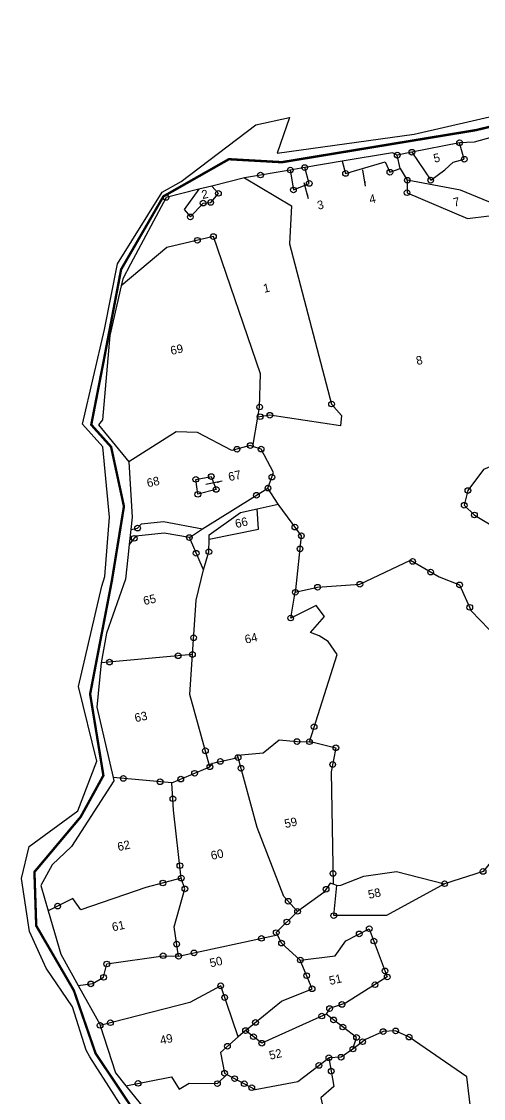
# Model space of a CAD drawing. Header units: metres. Extents: x 307919 to 311526, y 1932373 to 1934772.
# Drawn here: x 308144 to 308642, y 1933104 to 1934264 of the extents above; entities that cross this region are included whole.
import ezdxf

# ---------------------------------------------------------------- set-up
doc = ezdxf.new("R2010")
doc.units = ezdxf.units.M
doc.header["$LTSCALE"] = 0.3
doc.linetypes.add('DASHDOT', pattern=[1, 0.5, -0.25, 0, -0.25])
doc.layers.get('0').update_dxf_attribs({"linetype": 'CONTINUOUS'})
for name, color, linetype in [('OFF', 1, 'CONTINUOUS'), ('POLY_PARCEL', 6, 'CONTINUOUS'), ('POLY_WATER', 4, 'CONTINUOUS'), ('SYM_ARROW', 1, 'CONTINUOUS'), ('SYM_STONE', 1, 'CONTINUOUS'), ('TEXT_PARCEL', 7, 'CONTINUOUS'), ('V_BOUND_STREAM_LINE', 7, 'DASHDOT')]:
    doc.layers.add(name, color=color, linetype=linetype)
doc.styles.get("Standard").update_dxf_attribs({"font": 'KRDEV050.TTF'})
doc.dimstyles.get("Standard").update_dxf_attribs({"dimtxt": 0.18, "dimasz": 0.18, "dimexe": 0.18, "dimexo": 0.0625, "dimgap": 0.09, "dimtad": 0, "dimtih": 1, "dimtoh": 1, "dimdec": 4, "dimzin": 0, "dimdsep": 46, "dimtxsty": 'Standard', "dimcen": 0.09, "dimadec": 0, "dimazin": 0, "dimtfac": 1, "dimtdec": 4, "dimtofl": 0, "dimtmove": 0, "dimatfit": 3, "dimfxl": 1, "dimtolj": 1, "dimtzin": 0, "dimarcsym": 0})

# ---------------------------------------------------------------- blocks, each defined once
blk = doc.blocks.new('STONE')
blk.add_circle((0, 0), 0.851)
blk = doc.blocks.new('TEXTARROW')
blk.add_leader([(0.04, -0.01), (8.68, -0.01)], dimstyle='Standard', override={"dimtxt": 2.5, "dimasz": 2.5, "dimexe": 1.25, "dimexo": 0.625, "dimgap": 0.625, "dimtad": 1, "dimtih": 0, "dimtoh": 0, "dimzin": 8, "dimcen": 2.5, "dimtofl": 1})
blk = doc.blocks.new('UYF')
at = {"layer": 'OFF'}
blk.add_lwpolyline([(141.84, 386.55), (149.01, 386.52)], dxfattribs=at)
at = {"layer": 'POLY_PARCEL'}
for points in [[(127.22, 376), (123.25, 372.56), (124.19, 370.73), (127.44, 372.98), (129.01, 372.76), (131.02, 374.27), (130, 376.07)], [(137.04, 376.24), (145.38, 368.36), (143.25, 360.67), (144.54, 325.96), (146.05, 323.15), (145.38, 321.1), (131.38, 326.5), (128.85, 326.68)], [(146.8, 375.75), (146.54, 371.52), (150.07, 372.14), (149.86, 375.59)], [(157.8, 375.16), (157.97, 372.53), (166.62, 373.06), (167.1, 370.73), (169.35, 371.03)], [(169.35, 371.03), (169.39, 373.89)], [(172.53, 373.82), (175.09, 367.24), (178.44, 368.74), (180.52, 369.93), (182.94, 369.98), (182.73, 373.58)], [(169.35, 371.03), (170.3, 368.3)], [(170.3, 368.3), (169.67, 365.76), (180.91, 357.71), (190.01, 356.78)], [(196.26, 356.71), (196.01, 359.5), (185.99, 360.16), (180.75, 363.81), (170.3, 368.3)], [(128.85, 326.68), (129.67, 328.65), (131.38, 335.41), (128.01, 365.66), (117.95, 365.54), (106.89, 359.82)], [(126.44, 320.92), (125.98, 321.19), (122, 320.99), (115.8, 326.3), (111.46, 327.39), (100.37, 323.45)], [(126.44, 320.92), (128.85, 326.68)], [(127.66, 311.66), (129.52, 314.64), (128.05, 319.97), (126.44, 320.92)], [(97.71, 309.5), (99.12, 309.46), (100.14, 310.13), (104.7, 309.62), (112.37, 306.36)], [(112.37, 306.36), (127.66, 311.66)], [(129, 307.89), (127.66, 311.66)], [(109.3, 305.16), (104.3, 307.18), (98.4, 307.87), (96.68, 306.5)], [(113.27, 303.95), (113.48, 304.82), (120.93, 307.96), (124.53, 307.93)], [(113.27, 303.95), (123.87, 303.69), (124.53, 307.93)], [(124.53, 307.93), (129, 307.89)], [(128.49, 289.09), (128.69, 289.57), (132.32, 300.38), (129, 307.89)], [(183.62, 307.54), (172.65, 305.61), (168.49, 302.01), (167.06, 299.17), (168.72, 296.7), (185.68, 280.66), (187.57, 273.7)], [(109.3, 305.16), (112.37, 306.36)], [(110.68, 297.87), (109.3, 305.16)], [(110.68, 297.87), (112.64, 301.36), (113.27, 303.95)], [(104.58, 281.09), (107.83, 292.01), (110.68, 297.87)], [(128.49, 289.09), (133.28, 289.1), (142.08, 287.78), (153.57, 290.35), (158.63, 285.64), (162.47, 283.07), (163.69, 277.23), (166.51, 272.61), (183.04, 271.35), (187.57, 273.7)], [(134.19, 274.44), (132.99, 277.51), (131.39, 279.11), (129.76, 280.15), (133.34, 282.79), (132.16, 285.44), (126.36, 284.04), (128.49, 289.09)], [(104.58, 281.09), (85.49, 283.53)], [(103, 257.29), (102.2, 272.98), (104.58, 281.09)], [(124.53, 257.87), (134.19, 274.44)], [(94.48, 255.74), (82.71, 259.54)], [(103, 257.29), (103.67, 257.91), (109.19, 257.88)], [(109.19, 257.88), (109.17, 258.41), (114.58, 257.72), (118.46, 259.65), (122, 258.47), (124.53, 257.87)], [(114.33, 223.68), (112.19, 227.38), (109.87, 242.71), (109.19, 257.88)], [(124.53, 257.87), (125.05, 257.74), (129.67, 255.4), (127.64, 250.72), (122.87, 227.61)], [(93.57, 250.08), (94.48, 255.74)], [(94.48, 255.74), (103, 257.29)], [(92.04, 235.82), (93.57, 250.08)], [(181.88, 237.55), (180.37, 243.08), (166.33, 232.95), (154.16, 223.36), (145.72, 222.6)], [(92.04, 235.82), (84.35, 235.51), (70.03, 233.91), (68.89, 236.65), (63.3, 235.2)], [(87.91, 219.95), (88.33, 226.16), (92.28, 233.45), (92.04, 235.82)], [(122.87, 227.61), (122.33, 227.94), (120.57, 226.35), (114.33, 223.68)], [(121.55, 221.15), (123.54, 227.2)], [(123.54, 227.2), (122.87, 227.61)], [(123.54, 227.2), (124.37, 227.03), (129.51, 227.86), (136.45, 227.3), (145.72, 222.6)], [(109.12, 219.78), (108.98, 220.31), (114.33, 223.68)], [(66.03, 218.55), (69.11, 218.28), (71.58, 219.07), (72.86, 221.65), (84.77, 220.77), (87.91, 219.95)], [(145.72, 222.6), (132.35, 218.77), (121.55, 221.15)], [(87.91, 219.95), (109.12, 219.78)], [(112.67, 213.59), (109.6, 217.91), (109.12, 219.78)], [(112.67, 213.59), (120, 212.86), (122.9, 215.43), (128.22, 216.85), (129.7, 206.14), (119.97, 202.68), (116.44, 202.31), (115.46, 201.34)], [(98.23, 201.67), (106.93, 206.01), (113.76, 207.16), (112.67, 213.59)], [(95.18, 211.96), (88.11, 209.96), (68.66, 209.4)], [(96.43, 200.7), (95.18, 211.96)], [(98.23, 201.67), (96.43, 200.7)], [(115.46, 201.34), (100.97, 198.34), (98.23, 201.67)], [(119.35, 192.97), (120.64, 195.18), (115.46, 201.34)], [(96.43, 200.7), (92.06, 198.34), (91.96, 193.89), (92.37, 193.55)], [(71.19, 195.87), (80.92, 195.59), (81.92, 192.75), (84.26, 193.51), (90.03, 192.09), (92.37, 193.55)], [(130.34, 159.83), (137.37, 165.61), (140.01, 168.51), (141.4, 182.03), (131.43, 192.84), (128.95, 194.72), (126.35, 195.15), (122.35, 194.32), (119.35, 192.97)], [(92.37, 193.55), (97.47, 189.18), (106.61, 188.82), (114.04, 192.28)], [(114.04, 192.28), (113.74, 186.18), (110.54, 184.43), (110.54, 170.46)], [(119.35, 192.97), (116.57, 191.83), (114.04, 192.28)]]:
    blk.add_lwpolyline(points, dxfattribs=at)
blk.add_lwpolyline([(113.01, 313.61), (113.28, 316.77), (116.57, 316.64), (117, 313.77)], close=True, dxfattribs=at)
at = {"layer": 'POLY_WATER'}
for points in [[(71.61, 185.65), (65.14, 203.45), (64.67, 204.99), (63.87, 214.45), (60.26, 223.59), (58.48, 231.83), (59.3, 243.04), (62.32, 249.29), (73.97, 254.33), (80.11, 263.65), (79.76, 279.78), (89.12, 299.24), (90.22, 301.04), (93.9, 313), (95.75, 327.68), (92.63, 333.23), (101.47, 351.61), (107.14, 364.49), (119.57, 377.09), (123.9, 378.38), (141.84, 386.55)], [(149.01, 386.52), (144.86, 379.82), (173.81, 377.45), (205.96, 377.58), (225.85, 377.1), (228.03, 376.18), (278.52, 363.23), (321.48, 359.91), (365.29, 357.33), (368.92, 357.96), (404.02, 344.64), (447.18, 329.37), (469.3, 321.92), (495.87, 298.58), (501.55, 288.81), (517.39, 249.1), (520.39, 242.25), (522.32, 242.07), (521.79, 241.3), (557.07, 212.71), (558.1, 212.68), (603.63, 198.64), (606.11, 198.96), (628.43, 214.11)], [(120.09, 375.83), (109.77, 363.83), (107.53, 361.15), (106.89, 359.82)], [(127.22, 376), (120.09, 375.83)], [(130, 376.07), (127.22, 376)], [(137.04, 376.24), (130, 376.07)], [(146.8, 375.75), (137.47, 376.25), (137.04, 376.24)], [(149.86, 375.59), (146.8, 375.75)], [(157.8, 375.16), (149.86, 375.59)], [(169.39, 373.89), (168.51, 374.59), (157.8, 375.16)], [(172.53, 373.82), (169.39, 373.89)], [(182.73, 373.58), (172.53, 373.82)], [(306.67, 358.99), (277.82, 361.32), (224.95, 374.45), (222.06, 374.87), (185.73, 373.05), (182.73, 373.58)], [(106.89, 359.82), (102.26, 350.15), (96.93, 333.22), (95.82, 332.37), (100.37, 323.45)], [(100.37, 323.45), (98.54, 311.92), (97.71, 309.5)], [(97.71, 309.5), (96.68, 306.5)], [(96.68, 306.5), (95.8, 303.92), (94.3, 299.59), (87.94, 289.38), (85.49, 283.53)], [(85.49, 283.53), (82.57, 274.69), (82.71, 259.54)], [(82.71, 259.54), (82.72, 258.84), (71.03, 247.3), (66.22, 244.45), (62.94, 240.74), (63.3, 235.2)], [(63.3, 235.2), (63.91, 225.76), (66.03, 218.55)], [(66.03, 218.55), (68.64, 209.65), (68.66, 209.4)], [(68.66, 209.4), (69.64, 199), (71.19, 195.87)], [(71.19, 195.87), (75.23, 187.67), (76.76, 179.41), (75.49, 172.41)]]:
    blk.add_lwpolyline(points, dxfattribs=at)
at = {"layer": 'V_BOUND_STREAM_LINE', "ltscale": 10, "const_width": 0.5}
blk.add_lwpolyline([(73.44, 185.9), (66.46, 203.87), (64.89, 217.75), (60.15, 232.72), (62.25, 243.81), (74.23, 252.95), (80.79, 260.39), (81.8, 277.66), (91.48, 299.95), (97.32, 314.52), (97.42, 327.3), (94.37, 332.74), (99.93, 345.45), (107.6, 363.16), (119.6, 376.17), (134.72, 380.78), (145.44, 377.74), (186.6, 375.41), (209.45, 375.76)], dxfattribs=at)
at = {"layer": 'SYM_ARROW', "xscale": 0.4, "yscale": 0.4, "zscale": 0.4}
for p, rotation in [((149.24, 369.01), 93.41043688149868), ((161.47, 369), 86.92990311263183), ((118.58, 315.16), 178.3653395605918)]:
    blk.add_blockref('TEXTARROW', p, dxfattribs=dict(at, rotation=rotation))
at = {"layer": 'SYM_STONE', "xscale": 0.7, "yscale": 0.7, "zscale": 0.7}
for p in [(120.09, 375.83), (140.47, 376.09), (146.8, 375.75), (149.86, 375.59), (127.44, 372.98), (129.01, 372.76), (131.02, 374.27), (150.07, 372.14), (157.97, 372.53), (169.39, 373.89), (172.53, 373.82), (182.73, 373.58), (124.19, 370.73), (146.54, 371.52), (167.1, 370.73), (182.94, 369.98), (170.3, 368.3), (124.56, 365.62), (128.01, 365.66), (169.67, 365.76), (175.09, 367.24), (129.67, 328.65), (129.33, 326.65), (131.38, 326.5), (144.54, 325.96), (123.1, 321.05), (125.98, 321.19), (128.05, 319.97), (113.28, 316.77), (116.57, 316.64), (113.01, 313.61), (117, 313.77), (128.96, 313.75), (127.66, 311.66), (99.12, 309.46), (124.98, 310.73), (97.97, 307.52), (109.3, 305.16), (131.4, 302.46), (109.97, 301.63), (112.64, 301.36), (132.32, 300.38), (168.49, 302.01), (131.44, 297.77), (167.06, 299.17), (168.72, 296.7), (128.49, 289.09), (133.28, 289.1), (153.93, 290.02), (142.08, 287.78), (157.13, 287.03), (105.58, 284.45), (126.36, 284.04), (87.22, 283.31), (162.47, 283.07), (101.6, 281.47), (104.58, 281.09), (163.52, 278.02), (102.82, 260.78), (126.19, 260.72), (84.74, 258.88), (103, 257.29), (105.39, 257.9), (109.19, 257.88), (122, 258.47), (124.53, 257.87), (92.11, 256.5), (96.48, 256.1), (99.57, 256.66), (109.3, 255.57), (129.67, 255.4), (93.96, 252.46), (128.26, 252.14), (92.32, 238.43), (65.44, 235.75), (88.05, 235.66), (92.04, 235.82), (92.28, 233.45), (123.33, 229.83), (112.89, 226.18), (121.2, 226.91), (114.33, 223.68), (154.16, 223.36), (72.86, 221.65), (84.77, 220.77), (88.08, 222.53), (111.67, 222), (121.55, 221.15), (145.72, 222.6), (71.58, 219.07), (87.91, 219.95), (91.22, 219.92), (105.7, 219.81), (108.98, 220.31), (68.67, 218.32), (109.6, 217.91), (128.22, 216.85), (125.93, 216.24), (128.6, 214.11), (95.18, 211.96), (112.67, 213.59), (113.26, 210.1), (68.66, 209.4), (70.9, 209.47), (95.46, 209.39), (129.52, 207.48), (113.76, 207.16), (126.84, 205.12), (129.7, 206.14), (100.63, 202.87), (98.23, 201.67), (114.5, 201.15), (116.44, 202.31), (119.15, 202.59), (93.8, 199.28), (99.57, 200.05), (100.97, 198.34), (116.74, 199.81), (118.32, 197.93), (73.79, 195.79), (91.96, 193.89), (120.64, 195.18), (121.68, 194.02), (126.35, 195.15), (128.95, 194.72), (90.03, 192.09), (93.79, 192.33), (114.04, 192.28), (116.57, 191.83), (119.35, 192.97), (131.43, 192.84), (95.52, 190.85), (96.87, 189.69), (111.65, 191.17), (113.9, 189.43)]:
    blk.add_blockref('STONE', p, dxfattribs=at)
at = {"layer": 'TEXT_PARCEL'}
for s, p in [('2', (127.51, 373.82)), ('5', (176.67, 370.63)), ('3', (150.71, 366.34)), ('4', (161.62, 365.18)), ('7', (178.7, 360.71)), ('1', (135.84, 351.81)), ('69', (113.98, 343.33)), ('8', (163.83, 330)), ('68', (103.08, 317.32)), ('67', (120.07, 314.85)), ('66', (119.3, 304.94)), ('65', (96.97, 293.38)), ('64', (115.98, 280.83)), ('63', (89.83, 269.8)), ('62', (80.4, 244.21)), ('59', (115.66, 241.27)), ('60', (99.13, 238.13)), ('61', (75.61, 228.03)), ('58', (129.55, 222.94)), ('50', (93.98, 216.19)), ('51', (117.62, 207.11)), ('49', (80.26, 202.65)), ('52', (101.92, 194.56))]:
    blk.add_text(s, height=1.8, dxfattribs=at).set_placement(p)

msp = doc.modelspace()

# ---------------------------------------------------------------- block references
at = {"xscale": 5.137114806851801, "yscale": 5.137114806851801, "zscale": 5.137114806851801, "rotation": 12.61422247024982}
msp.add_blockref('UYF', (308119.1, 1932055.9), dxfattribs=at)

doc.saveas('drawing.dxf')
